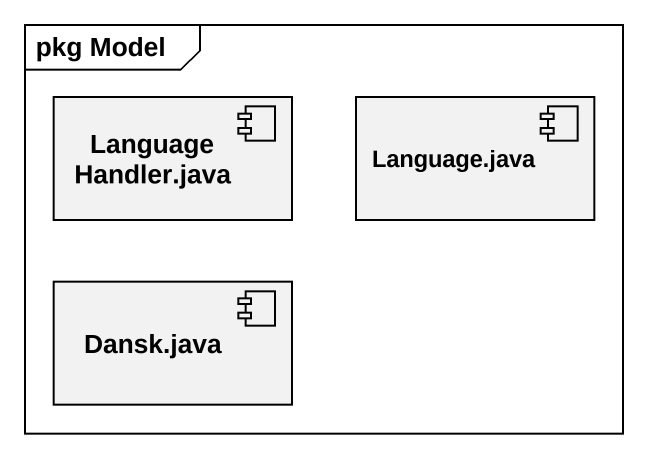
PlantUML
@startuml
mainframe pkg Model
component "LanguageHandler.java" as LanguageHandler_java
component "Language.java" as Language_java
component "Dansk.java" as Dansk_java
@enduml
